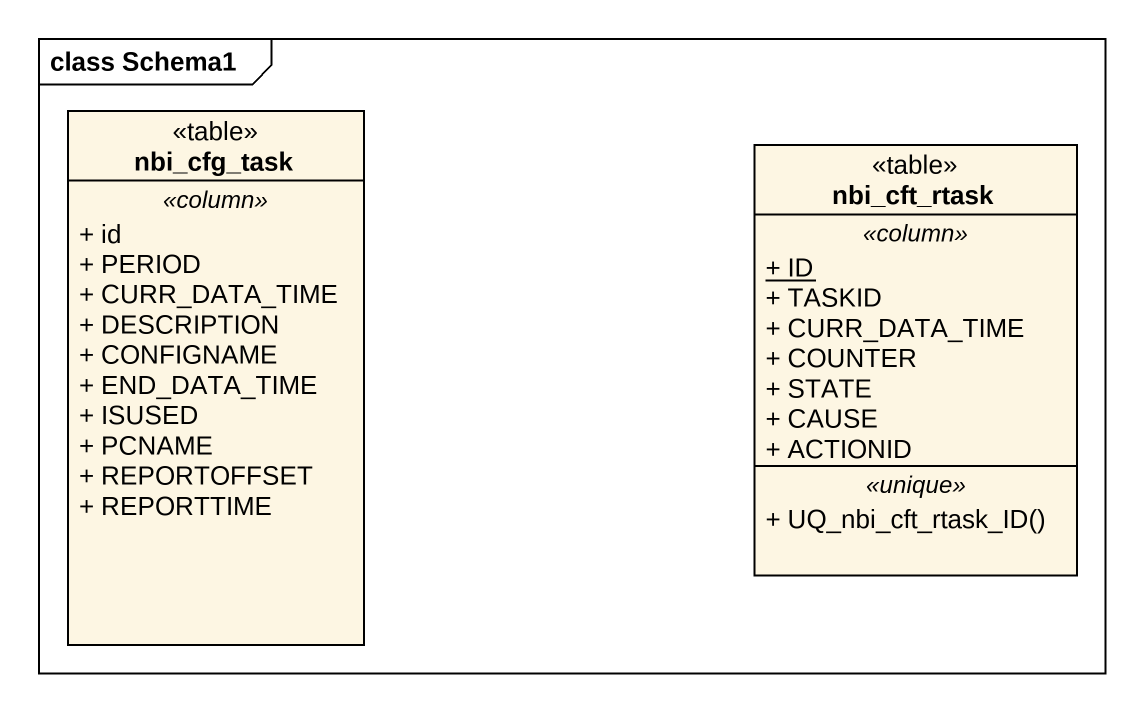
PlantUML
@startuml
mainframe class Schema1
hide circle
hide empty members
skinparam classAttributeIconSize 0
class nbi_cfg_task <<table>> {
  .. <<column>> ..
  + id
  + PERIOD
  + CURR_DATA_TIME
  + DESCRIPTION
  + CONFIGNAME
  + END_DATA_TIME
  + ISUSED
  + PCNAME
  + REPORTOFFSET
  + REPORTTIME
}
class nbi_cft_rtask <<table>> {
  .. <<column>> ..
  {static} + ID
  + TASKID
  + CURR_DATA_TIME
  + COUNTER
  + STATE
  + CAUSE
  + ACTIONID
  .. <<unique>> ..
  + UQ_nbi_cft_rtask_ID()
}
@enduml
